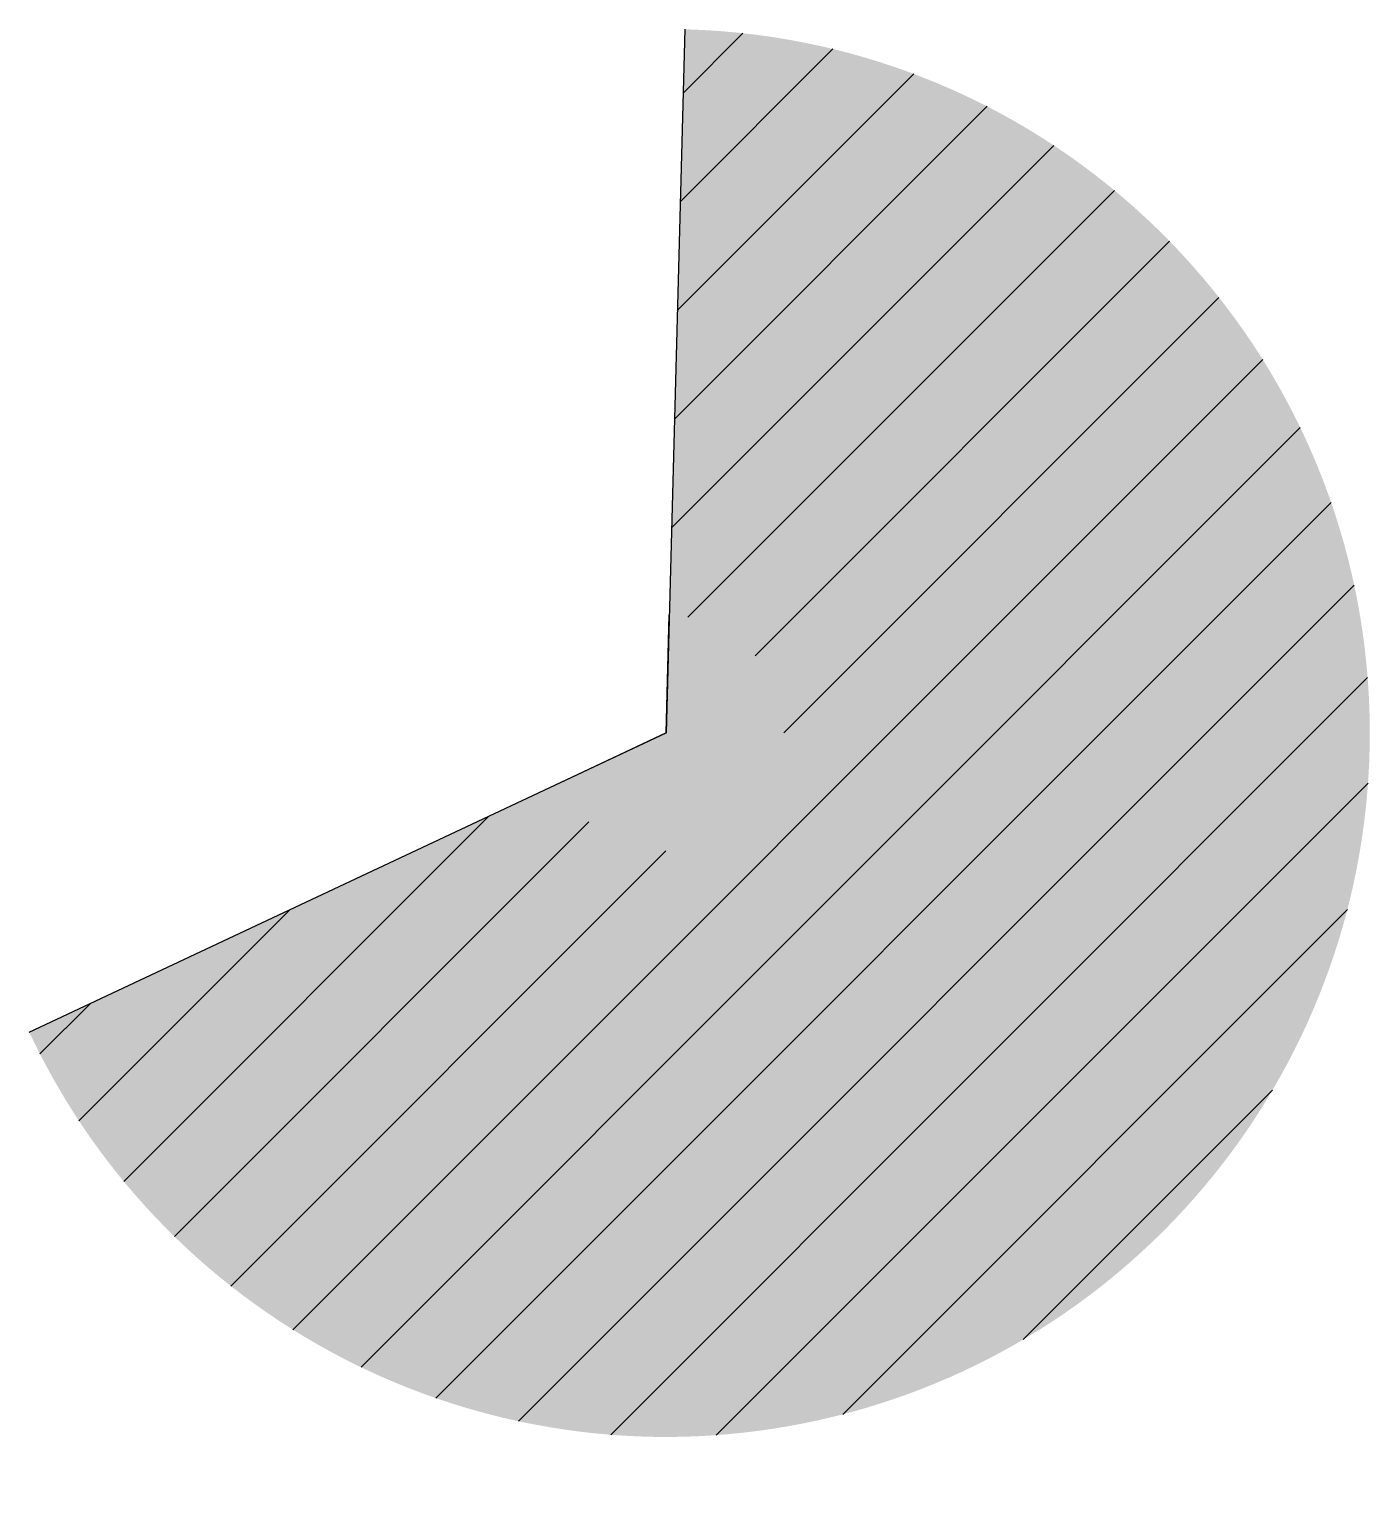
# Model space of a CAD drawing. Header units: millimetres. Extents: x 3893 to 5339, y -559 to 1017.
import ezdxf

# ---------------------------------------------------------------- set-up
doc = ezdxf.new("R2010")
doc.units = ezdxf.units.MM

# ---------------------------------------------------------------- blocks, each defined once
blk = doc.blocks.new('*U72')
h = blk.add_hatch()
h.set_pattern_fill('ANSI31', color=3, style=0)
h.set_pattern_definition([(45, (-22.6247, -22.6247), (-2.24506, 2.24506), [])])
h.paths.add_polyline_path([(-4.526, -2.125), (-27.046, -12.697, 0.801526), (29.878, 0, 0.406515), (0.787, 29.867), (0.132, 4.998, -0.406515), (5, 0, -0.801526)])
for color, points in [(2, [(-4.526, -2.125), (-27.046, -12.697, 0.801526), (29.878, 0, 0.406515), (0.787, 29.867), (0.132, 4.998, -0.406515), (5, 0, -0.801526)]), (254, [(-4.526, -2.125), (-25.122, -11.793, 0.801526), (27.752, 0, 0.406515), (0.731, 27.742), (0.132, 4.998, -0.406515), (5, 0, -0.801526)]), (3, [(-4.526, -2.125, 0.801526), (5, 0, 0.406515), (0.132, 4.998), (0, 0)])]:
    blk.add_hatch(color=color).paths.add_polyline_path(points)
for p, q in [((0.787, 29.867), (0, 0)), ((0, 0), (0.132, 4.998)), ((-27.046, -12.697), (0, 0)), ((0, 0), (-4.526, -2.125))]:
    blk.add_line(p, q)

msp = doc.modelspace()

# ---------------------------------------------------------------- block references
at = {"xscale": 25.4, "yscale": 25.4, "zscale": 25.4}
msp.add_blockref('*U72', (4579.9, 258.7), dxfattribs=at)

doc.saveas('drawing.dxf')
